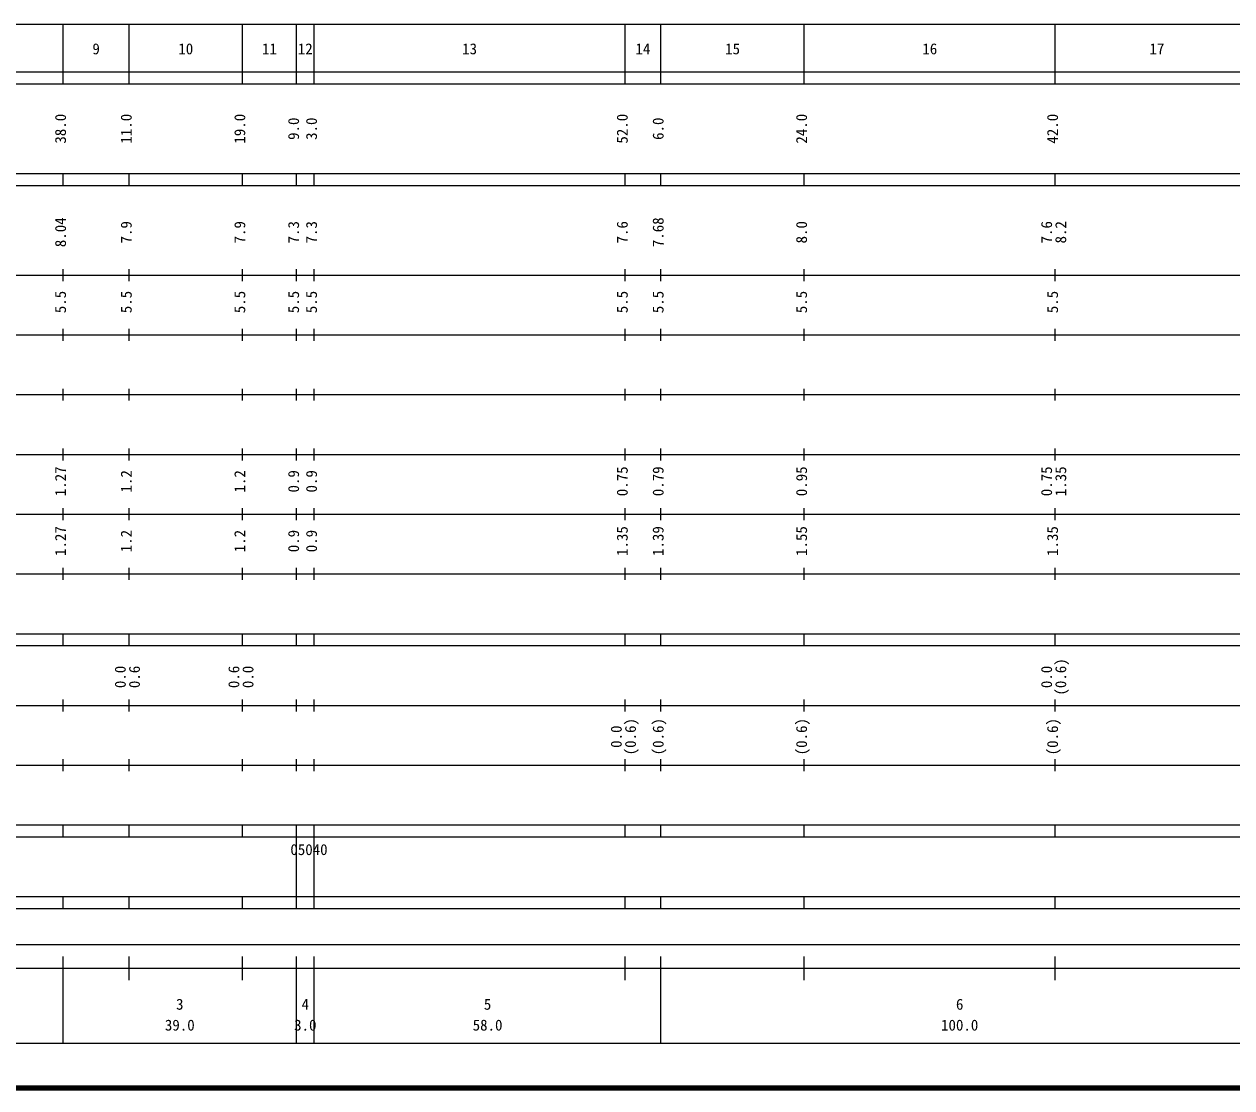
# Model space of a CAD drawing. Units: millimetres on the paper, enlarged 1000 times. Extents: x 40000 to 680000, y 20000 to 380000.
# Drawn here: x 261455 to 463543, y 20000 to 198000 of the extents above; entities that cross this region are included whole.
import ezdxf
from ezdxf.enums import TextEntityAlignment as Align

# ---------------------------------------------------------------- set-up
doc = ezdxf.new("R2010")
doc.units = ezdxf.units.MM
doc.header["$LTSCALE"] = 1000
doc.layers.add('M-TTL', color=2, linetype='Continuous', lineweight=140)
doc.layers.add('M-TTL-BAND', color=7, linetype='Continuous', lineweight=25)
doc.styles.add('ＭＳ ゴシック', font='')
doc.styles.get('ＭＳ ゴシック').set_extended_font_data('MS Gothic')

msp = doc.modelspace()

# ---------------------------------------------------------------- linework, layer by layer
at = {"layer": 'M-TTL'}
msp.add_line((40000, 20000), (680000, 20000), dxfattribs=at)
at = {"layer": 'M-TTL-BAND'}
for p, q in [((68000, 198000), (579000, 198000)), ((268000, 188000), (268000, 198000)), ((279000, 188000), (279000, 198000)), ((298000, 188000), (298000, 198000)), ((307000, 188000), (307000, 198000)), ((310000, 188000), (310000, 198000)), ((362000, 188000), (362000, 198000)), ((368000, 188000), (368000, 198000)), ((392000, 188000), (392000, 198000)), ((434000, 188000), (434000, 198000)), ((40000, 190000), (579000, 190000)), ((40000, 188000), (579000, 188000)), ((40000, 173000), (579000, 173000)), ((268000, 171000), (268000, 173000)), ((279000, 171000), (279000, 173000)), ((298000, 171000), (298000, 173000)), ((307000, 171000), (307000, 173000)), ((310000, 171000), (310000, 173000)), ((362000, 171000), (362000, 173000)), ((368000, 171000), (368000, 173000)), ((392000, 171000), (392000, 173000)), ((434000, 171000), (434000, 173000)), ((40000, 171000), (579000, 171000)), ((40000, 156000), (579000, 156000)), ((268000, 155000), (268000, 157000)), ((279000, 155000), (279000, 157000)), ((298000, 155000), (298000, 157000)), ((307000, 155000), (307000, 157000)), ((310000, 155000), (310000, 157000)), ((362000, 155000), (362000, 157000)), ((368000, 155000), (368000, 157000)), ((392000, 155000), (392000, 157000)), ((434000, 155000), (434000, 157000)), ((46000, 146000), (579000, 146000)), ((268000, 145000), (268000, 147000)), ((279000, 145000), (279000, 147000)), ((298000, 145000), (298000, 147000)), ((307000, 145000), (307000, 147000)), ((310000, 145000), (310000, 147000)), ((362000, 145000), (362000, 147000)), ((368000, 145000), (368000, 147000)), ((392000, 145000), (392000, 147000)), ((434000, 145000), (434000, 147000)), ((52000, 136000), (579000, 136000)), ((268000, 135000), (268000, 137000)), ((279000, 135000), (279000, 137000)), ((298000, 135000), (298000, 137000)), ((307000, 135000), (307000, 137000)), ((310000, 135000), (310000, 137000)), ((362000, 135000), (362000, 137000)), ((368000, 135000), (368000, 137000)), ((392000, 135000), (392000, 137000)), ((434000, 135000), (434000, 137000)), ((46000, 126000), (579000, 126000)), ((268000, 125000), (268000, 127000)), ((279000, 125000), (279000, 127000)), ((298000, 125000), (298000, 127000)), ((307000, 125000), (307000, 127000)), ((310000, 125000), (310000, 127000)), ((362000, 125000), (362000, 127000)), ((368000, 125000), (368000, 127000)), ((392000, 125000), (392000, 127000)), ((434000, 125000), (434000, 127000)), ((52000, 116000), (579000, 116000)), ((268000, 115000), (268000, 117000)), ((279000, 115000), (279000, 117000)), ((298000, 115000), (298000, 117000)), ((307000, 115000), (307000, 117000)), ((310000, 115000), (310000, 117000)), ((362000, 115000), (362000, 117000)), ((368000, 115000), (368000, 117000)), ((392000, 115000), (392000, 117000)), ((434000, 115000), (434000, 117000)), ((46000, 106000), (579000, 106000)), ((268000, 105000), (268000, 107000)), ((279000, 105000), (279000, 107000)), ((298000, 105000), (298000, 107000)), ((307000, 105000), (307000, 107000)), ((310000, 105000), (310000, 107000)), ((362000, 105000), (362000, 107000)), ((368000, 105000), (368000, 107000)), ((392000, 105000), (392000, 107000)), ((434000, 105000), (434000, 107000)), ((40000, 96000), (579000, 96000)), ((268000, 94000), (268000, 96000)), ((279000, 94000), (279000, 96000)), ((298000, 94000), (298000, 96000)), ((307000, 94000), (307000, 96000)), ((310000, 94000), (310000, 96000)), ((362000, 94000), (362000, 96000)), ((368000, 94000), (368000, 96000)), ((392000, 94000), (392000, 96000)), ((434000, 94000), (434000, 96000)), ((40000, 94000), (579000, 94000)), ((268000, 83000), (268000, 85000)), ((279000, 83000), (279000, 85000)), ((298000, 83000), (298000, 85000)), ((307000, 83000), (307000, 85000)), ((310000, 83000), (310000, 85000)), ((362000, 83000), (362000, 85000)), ((368000, 83000), (368000, 85000)), ((392000, 83000), (392000, 85000)), ((434000, 83000), (434000, 85000)), ((49000, 84000), (579000, 84000)), ((268000, 73000), (268000, 75000)), ((279000, 73000), (279000, 75000)), ((298000, 73000), (298000, 75000)), ((307000, 73000), (307000, 75000)), ((310000, 73000), (310000, 75000)), ((362000, 73000), (362000, 75000)), ((368000, 73000), (368000, 75000)), ((392000, 73000), (392000, 75000)), ((434000, 73000), (434000, 75000)), ((40000, 74000), (579000, 74000)), ((40000, 64000), (579000, 64000)), ((268000, 62000), (268000, 64000)), ((279000, 62000), (279000, 64000)), ((298000, 62000), (298000, 64000)), ((307000, 62000), (307000, 64000)), ((310000, 62000), (310000, 64000)), ((362000, 62000), (362000, 64000)), ((368000, 62000), (368000, 64000)), ((392000, 62000), (392000, 64000)), ((434000, 62000), (434000, 64000)), ((40000, 62000), (579000, 62000)), ((307000, 52000), (307000, 62000)), ((310000, 52000), (310000, 62000)), ((40000, 52000), (579000, 52000)), ((268000, 50000), (268000, 52000)), ((279000, 50000), (279000, 52000)), ((298000, 50000), (298000, 52000)), ((307000, 50000), (307000, 52000)), ((310000, 50000), (310000, 52000)), ((362000, 50000), (362000, 52000)), ((368000, 50000), (368000, 52000)), ((392000, 50000), (392000, 52000)), ((434000, 50000), (434000, 52000)), ((40000, 50000), (579000, 50000)), ((71000, 44000), (565000, 44000)), ((268000, 27500), (268000, 42000)), ((279000, 38000), (279000, 42000)), ((298000, 38000), (298000, 42000)), ((307000, 27500), (307000, 42000)), ((310000, 27500), (310000, 42000)), ((362000, 38000), (362000, 42000)), ((368000, 27500), (368000, 42000)), ((392000, 38000), (392000, 42000)), ((434000, 38000), (434000, 42000)), ((40000, 40000), (579000, 40000)), ((68000, 27500), (579000, 27500))]:
    msp.add_line(p, q, dxfattribs=at)

# ---------------------------------------------------------------- texts
at = {"layer": 'M-TTL-BAND', "style": 'ＭＳ ゴシック'}
for s, p in [('9', (273500, 192405)), ('10', (288500, 192405)), ('11', (302500, 192405)), ('12', (308500, 192405)), ('13', (336000, 192405)), ('14', (365000, 192405)), ('15', (380000, 192405)), ('16', (413000, 192405)), ('17', (451000, 192405)), ('3', (287500, 32523)), ('4', (308500, 32523)), ('5', (339000, 32523)), ('6', (418000, 32523)), ('39.0', (287500, 29033)), ('3.0', (308500, 29033)), ('58.0', (339000, 29033)), ('100.0', (418000, 29033))]:
    msp.add_text(s, height=1833, dxfattribs=at).set_placement(p, align=Align.BOTTOM_CENTER)
for s, p in [('38.0', (269000, 180500)), ('11.0', (280000, 180500)), ('19.0', (299000, 180500)), ('9.0', (308000, 180500)), ('3.0', (311000, 180500)), ('52.0', (363000, 180500)), ('6.0', (369000, 180500)), ('24.0', (393000, 180500)), ('42.0', (435000, 180500)), ('8.04', (269000, 163174)), ('7.9', (280000, 163174)), ('7.9', (299000, 163174)), ('7.3', (308000, 163174)), ('7.3', (311000, 163174)), ('7.6', (363000, 163174)), ('7.68', (369000, 163174)), ('8.0', (393000, 163174)), ('7.6', (434000, 163174)), ('8.2', (436370, 163174)), ('5.5', (269000, 151500)), ('5.5', (280000, 151500)), ('5.5', (299000, 151500)), ('5.5', (308000, 151500)), ('5.5', (311000, 151500)), ('5.5', (363000, 151500)), ('5.5', (369000, 151500)), ('5.5', (393000, 151500)), ('5.5', (435000, 151500)), ('1.27', (269000, 121500)), ('0.75', (363000, 121500)), ('0.79', (369000, 121500)), ('0.95', (393000, 121500)), ('0.75', (434000, 121500)), ('1.35', (436370, 121500)), ('1.2', (280000, 121500)), ('1.2', (299000, 121500)), ('0.9', (308000, 121500)), ('0.9', (311000, 121500)), ('1.27', (269000, 111500)), ('1.2', (280000, 111500)), ('1.2', (299000, 111500)), ('0.9', (308000, 111500)), ('0.9', (311000, 111500)), ('1.35', (363000, 111500)), ('1.39', (369000, 111500)), ('1.55', (393000, 111500)), ('1.35', (435000, 111500)), ('(0.6)', (436370, 88764)), ('0.0', (279000, 88764)), ('0.6', (281370, 88764)), ('0.6', (298000, 88764)), ('0.0', (300370, 88764)), ('0.0', (434000, 88764)), ('(0.6)', (364370, 78764)), ('(0.6)', (369000, 78764)), ('(0.6)', (393000, 78764)), ('(0.6)', (435000, 78764)), ('0.0', (362000, 78764))]:
    msp.add_text(s, height=1833, rotation=90, dxfattribs=at).set_placement(p, align=Align.BOTTOM_CENTER)
msp.add_text('05040', height=1833, dxfattribs=at).set_placement((306000, 58405), align=Align.BOTTOM_LEFT)

doc.saveas('drawing.dxf')
